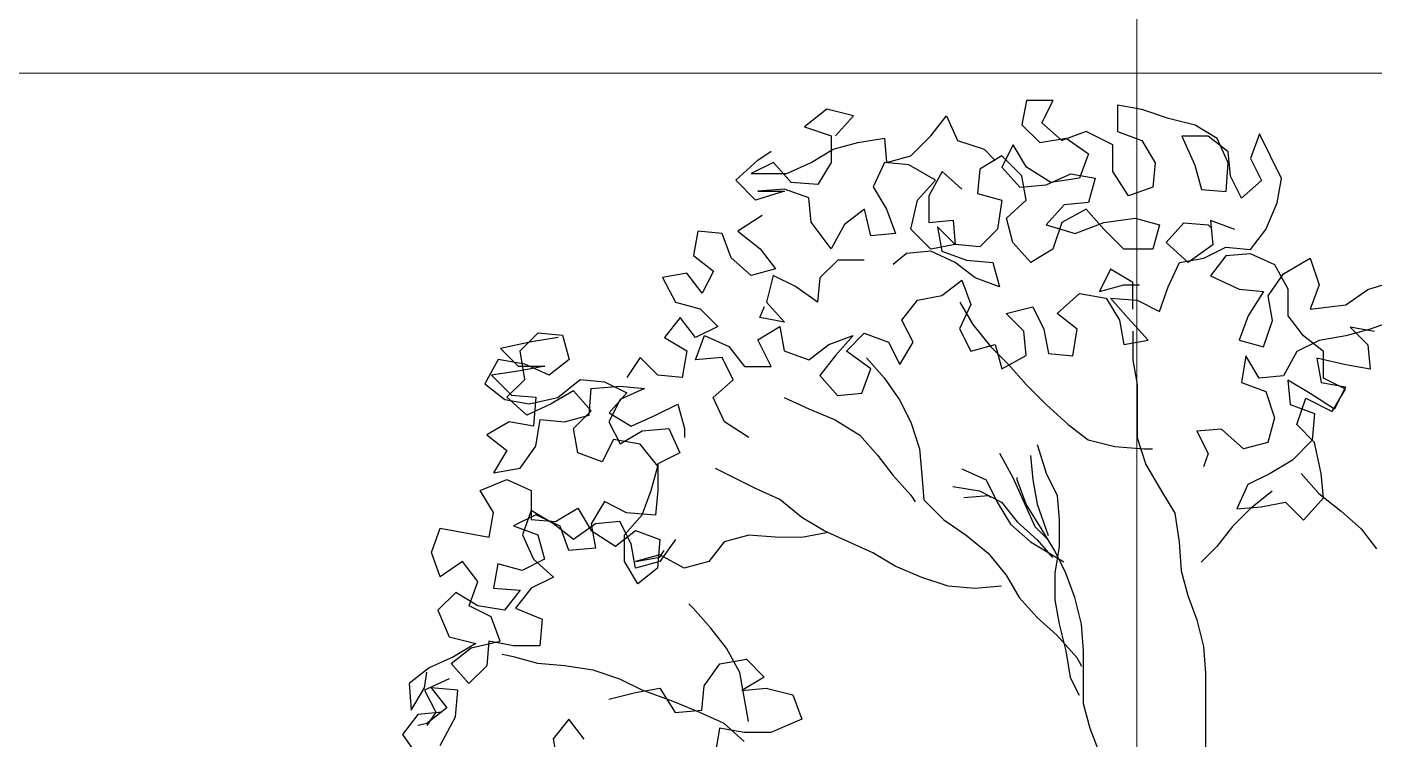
# Model space of a CAD drawing. Header units: millimetres. Extents: x 684983 to 685377, y 990360 to 990509.
# Drawn here: x 685191.256 to 685192.131, y 990435.605 to 990436.068 of the extents above; entities that cross this region are included whole.
import ezdxf

# ---------------------------------------------------------------- set-up
doc = ezdxf.new("R2010")
doc.units = ezdxf.units.MM
doc.layers.add('grid', color=8, linetype='Continuous', lineweight=9)
doc.layers.add('TEAK', color=7, linetype='Continuous')

# ---------------------------------------------------------------- blocks, each defined once
blk = doc.blocks.new('A$C25655A80')
at = {"color": 62}
for p, q in [((-0.52787, 1.97884), (-0.53749, 1.97116)), ((-0.51633, 1.97595), (-0.52787, 1.97884)), ((-0.44135, 1.98261), (-0.44328, 1.97204)), ((-0.42981, 1.9826), (-0.44135, 1.98261)), ((-0.43463, 1.97299), (-0.42981, 1.9826)), ((-0.40193, 1.98065), (-0.40194, 1.96911)), ((-0.39136, 1.97872), (-0.40193, 1.98065)), ((-0.37983, 1.97486), (-0.39136, 1.97872)), ((-0.52403, 1.9673), (-0.51633, 1.97595)), ((-0.4827, 1.96727), (-0.47596, 1.97591)), ((-0.47596, 1.97591), (-0.47116, 1.96533)), ((-0.42598, 1.96529), (-0.43463, 1.97299)), ((-0.3683, 1.97197), (-0.37983, 1.97486)), ((-0.53749, 1.97116), (-0.52595, 1.96731)), ((-0.52595, 1.96731), (-0.52596, 1.95577)), ((-0.49136, 1.95862), (-0.4827, 1.96727)), ((-0.44328, 1.97204), (-0.43559, 1.96434)), ((-0.4154, 1.96913), (-0.42598, 1.96529)), ((-0.40387, 1.96335), (-0.4154, 1.96913)), ((-0.40194, 1.96911), (-0.39137, 1.96526)), ((-0.37407, 1.96717), (-0.36831, 1.95466)), ((-0.36253, 1.96716), (-0.37407, 1.96717)), ((-0.35869, 1.96619), (-0.3683, 1.97197)), ((-0.35389, 1.96042), (-0.36253, 1.96716)), ((-0.34042, 1.9681), (-0.34428, 1.95753)), ((-0.33083, 1.94886), (-0.34042, 1.9681)), ((-0.53462, 1.95578), (-0.525, 1.96154)), ((-0.525, 1.96154), (-0.51442, 1.96441)), ((-0.51442, 1.96441), (-0.50288, 1.96632)), ((-0.50288, 1.96632), (-0.50193, 1.95575)), ((-0.47116, 1.96533), (-0.45963, 1.96148)), ((-0.45963, 1.96148), (-0.45483, 1.95667)), ((-0.44713, 1.96339), (-0.45195, 1.95378)), ((-0.44137, 1.95377), (-0.44713, 1.96339)), ((-0.43559, 1.96434), (-0.42406, 1.96625)), ((-0.42406, 1.96625), (-0.41445, 1.95951)), ((-0.40388, 1.95181), (-0.40387, 1.96335)), ((-0.39137, 1.96526), (-0.38561, 1.95564)), ((-0.35389, 1.95561), (-0.35869, 1.96619)), ((-0.56731, 1.94812), (-0.55769, 1.95676)), ((-0.55096, 1.95579), (-0.56058, 1.95099)), ((-0.55769, 1.95676), (-0.55192, 1.9606)), ((-0.54328, 1.94713), (-0.55096, 1.95579)), ((-0.5452, 1.95098), (-0.53462, 1.95578)), ((-0.52596, 1.95577), (-0.53174, 1.94616)), ((-0.50289, 1.95575), (-0.50771, 1.94518)), ((-0.49232, 1.95478), (-0.50289, 1.95575)), ((-0.50193, 1.95575), (-0.49136, 1.95862)), ((-0.45194, 1.95859), (-0.46156, 1.95283)), ((-0.4433, 1.94993), (-0.45194, 1.95859)), ((-0.41445, 1.95951), (-0.41831, 1.94894)), ((-0.38561, 1.95564), (-0.38659, 1.94507)), ((-0.35486, 1.94312), (-0.35389, 1.95561)), ((-0.35294, 1.94984), (-0.35389, 1.96042)), ((-0.34428, 1.95753), (-0.33948, 1.94791)), ((-0.56058, 1.95099), (-0.5452, 1.95098)), ((-0.48079, 1.94804), (-0.49232, 1.95478)), ((-0.4779, 1.95188), (-0.48368, 1.94131)), ((-0.46926, 1.94418), (-0.4779, 1.95188)), ((-0.46156, 1.95283), (-0.46253, 1.94225)), ((-0.45195, 1.95378), (-0.44426, 1.94512)), ((-0.44139, 1.93935), (-0.4433, 1.94993)), ((-0.4308, 1.94703), (-0.44137, 1.95377)), ((-0.43273, 1.94607), (-0.42215, 1.95087)), ((-0.42215, 1.95087), (-0.41158, 1.94894)), ((-0.39716, 1.94123), (-0.40388, 1.95181)), ((-0.36831, 1.95466), (-0.36544, 1.94409)), ((-0.34814, 1.94023), (-0.35294, 1.94984)), ((-0.55866, 1.93946), (-0.56731, 1.94812)), ((-0.54616, 1.94425), (-0.5577, 1.9433)), ((-0.53559, 1.9404), (-0.54616, 1.94425)), ((-0.53174, 1.94616), (-0.54328, 1.94713)), ((-0.50771, 1.94518), (-0.50195, 1.93556)), ((-0.48849, 1.93939), (-0.48079, 1.94804)), ((-0.44426, 1.94512), (-0.43273, 1.94607)), ((-0.41831, 1.94894), (-0.4308, 1.94703)), ((-0.41158, 1.94894), (-0.41447, 1.93836)), ((-0.38659, 1.94507), (-0.39716, 1.94123)), ((-0.36544, 1.94409), (-0.35486, 1.94312)), ((-0.33948, 1.94791), (-0.34814, 1.94023)), ((-0.33276, 1.93829), (-0.33083, 1.94886)), ((-0.54616, 1.94329), (-0.55866, 1.93946)), ((-0.5577, 1.9433), (-0.54616, 1.94329)), ((-0.53464, 1.92982), (-0.53559, 1.9404)), ((-0.49138, 1.9269), (-0.48849, 1.93939)), ((-0.48368, 1.94131), (-0.48369, 1.92978)), ((-0.46253, 1.94225), (-0.45196, 1.93936)), ((-0.45196, 1.93936), (-0.45389, 1.92686)), ((-0.45004, 1.93167), (-0.44139, 1.93935)), ((-0.41447, 1.93836), (-0.42504, 1.93741)), ((-0.33758, 1.92676), (-0.33276, 1.93829)), ((-0.55579, 1.93273), (-0.56637, 1.92601)), ((-0.51156, 1.93557), (-0.52022, 1.92885)), ((-0.50869, 1.92403), (-0.51156, 1.93557)), ((-0.50195, 1.93556), (-0.49812, 1.92498)), ((-0.42504, 1.93741), (-0.43274, 1.92877)), ((-0.41543, 1.93548), (-0.42601, 1.92972)), ((-0.40775, 1.92682), (-0.41543, 1.93548)), ((-0.526, 1.91828), (-0.53464, 1.92982)), ((-0.52022, 1.92885), (-0.526, 1.91828)), ((-0.48274, 1.91824), (-0.49138, 1.9269)), ((-0.48369, 1.92978), (-0.47312, 1.93073)), ((-0.47985, 1.92785), (-0.47793, 1.91727)), ((-0.47216, 1.92015), (-0.47985, 1.92785)), ((-0.47312, 1.93073), (-0.47216, 1.92015)), ((-0.45389, 1.92686), (-0.46159, 1.91918)), ((-0.44717, 1.92109), (-0.45004, 1.93167)), ((-0.43274, 1.92877), (-0.42025, 1.92491)), ((-0.42601, 1.92972), (-0.42987, 1.91819)), ((-0.42025, 1.92491), (-0.40775, 1.92971)), ((-0.40775, 1.92971), (-0.39429, 1.93162)), ((-0.39911, 1.91816), (-0.40775, 1.92682)), ((-0.39429, 1.93162), (-0.38372, 1.92872)), ((-0.38372, 1.92872), (-0.38661, 1.91815)), ((-0.38084, 1.92103), (-0.37314, 1.92967)), ((-0.37314, 1.92967), (-0.36257, 1.9287)), ((-0.36257, 1.9287), (-0.36161, 1.92774)), ((-0.3616, 1.93063), (-0.36065, 1.92005)), ((-0.35103, 1.92677), (-0.3616, 1.93063)), ((-0.34431, 1.91811), (-0.33758, 1.92676)), ((-0.58367, 1.92602), (-0.5856, 1.91545)), ((-0.5731, 1.92505), (-0.58367, 1.92602)), ((-0.56926, 1.91447), (-0.5731, 1.92505)), ((-0.56637, 1.92601), (-0.55676, 1.91831)), ((-0.49812, 1.92498), (-0.50869, 1.92403)), ((-0.43949, 1.91243), (-0.44717, 1.92109)), ((-0.37123, 1.91237), (-0.38084, 1.92103)), ((-0.5856, 1.91545), (-0.57696, 1.90871)), ((-0.56062, 1.90678), (-0.56926, 1.91447)), ((-0.55676, 1.91831), (-0.55004, 1.90965)), ((-0.49332, 1.91633), (-0.49909, 1.91153)), ((-0.48274, 1.91728), (-0.49332, 1.91633)), ((-0.47216, 1.92015), (-0.48274, 1.91824)), ((-0.47217, 1.91246), (-0.48274, 1.91728)), ((-0.47793, 1.91727), (-0.46736, 1.91342)), ((-0.46159, 1.91918), (-0.47216, 1.92015)), ((-0.42987, 1.91819), (-0.43949, 1.91243)), ((-0.38661, 1.91815), (-0.39911, 1.91816)), ((-0.36065, 1.92005), (-0.37123, 1.91237)), ((-0.3645, 1.91429), (-0.35489, 1.91908)), ((-0.35489, 1.91524), (-0.36163, 1.90659)), ((-0.35489, 1.91908), (-0.34431, 1.91811)), ((-0.34431, 1.91619), (-0.35489, 1.91524)), ((-0.33374, 1.91137), (-0.34431, 1.91619)), ((-0.57696, 1.90871), (-0.58177, 1.8991)), ((-0.55004, 1.90965), (-0.56062, 1.90678)), ((-0.52312, 1.91347), (-0.53082, 1.90579)), ((-0.51158, 1.91346), (-0.52312, 1.91347)), ((-0.46353, 1.90572), (-0.47217, 1.91246)), ((-0.46736, 1.91342), (-0.45583, 1.91245)), ((-0.45583, 1.91245), (-0.45295, 1.90187)), ((-0.40488, 1.90952), (-0.4097, 1.89991)), ((-0.39528, 1.90374), (-0.40488, 1.90952)), ((-0.3799, 1.9018), (-0.37508, 1.91237)), ((-0.37508, 1.91237), (-0.3645, 1.91429)), ((-0.32799, 1.90079), (-0.33374, 1.91137)), ((-0.3299, 1.90753), (-0.31836, 1.91424)), ((-0.31836, 1.91424), (-0.31453, 1.9027)), ((-0.58849, 1.90776), (-0.59907, 1.90585)), ((-0.59907, 1.90585), (-0.59331, 1.89527)), ((-0.58177, 1.8991), (-0.58849, 1.90776)), ((-0.551, 1.90677), (-0.5539, 1.89523)), ((-0.54139, 1.90195), (-0.551, 1.90677)), ((-0.53082, 1.90579), (-0.53179, 1.89521)), ((-0.47795, 1.89805), (-0.46929, 1.90477)), ((-0.46929, 1.90477), (-0.46546, 1.89419)), ((-0.45295, 1.90187), (-0.46353, 1.90572)), ((-0.4097, 1.89991), (-0.39912, 1.90278)), ((-0.39912, 1.90278), (-0.39239, 1.90278)), ((-0.39529, 1.8922), (-0.39528, 1.90374)), ((-0.36163, 1.90659), (-0.34914, 1.90081)), ((-0.33664, 1.89792), (-0.3299, 1.90753)), ((-0.31453, 1.9027), (-0.31838, 1.89213)), ((-0.29338, 1.90076), (-0.28088, 1.9046)), ((-0.53179, 1.89521), (-0.54139, 1.90195)), ((-0.48853, 1.89613), (-0.47795, 1.89805)), ((-0.42797, 1.89031), (-0.41835, 1.89895)), ((-0.41835, 1.89895), (-0.40682, 1.89702)), ((-0.40682, 1.89702), (-0.40106, 1.8874)), ((-0.40489, 1.89702), (-0.39336, 1.89605)), ((-0.39721, 1.88836), (-0.40489, 1.89702)), ((-0.38375, 1.89123), (-0.3799, 1.9018)), ((-0.34914, 1.90081), (-0.33856, 1.89984)), ((-0.33856, 1.89984), (-0.3453, 1.88927)), ((-0.33473, 1.88734), (-0.33664, 1.89792)), ((-0.328, 1.88926), (-0.32799, 1.90079)), ((-0.303, 1.89404), (-0.29338, 1.90076)), ((-0.59331, 1.89527), (-0.58274, 1.89238)), ((-0.58274, 1.89238), (-0.57506, 1.88468)), ((-0.55679, 1.88851), (-0.55486, 1.89331)), ((-0.5539, 1.89523), (-0.54622, 1.88657)), ((-0.49527, 1.88749), (-0.48853, 1.89613)), ((-0.46546, 1.89419), (-0.47028, 1.88362)), ((-0.47026, 1.89516), (-0.46451, 1.88554)), ((-0.45008, 1.89033), (-0.43854, 1.89321)), ((-0.43854, 1.89321), (-0.43375, 1.88359)), ((-0.39336, 1.89605), (-0.38375, 1.89123)), ((-0.31838, 1.89213), (-0.303, 1.89404)), ((-0.59139, 1.88854), (-0.59813, 1.87989)), ((-0.58467, 1.87988), (-0.59139, 1.88854)), ((-0.54622, 1.88657), (-0.55679, 1.88851)), ((-0.49047, 1.87787), (-0.49527, 1.88749)), ((-0.46451, 1.88554), (-0.45682, 1.87592)), ((-0.4424, 1.88263), (-0.45008, 1.89033)), ((-0.41933, 1.88357), (-0.42797, 1.89031)), ((-0.40106, 1.8874), (-0.39914, 1.87683)), ((-0.38857, 1.87874), (-0.39721, 1.88836)), ((-0.3453, 1.88927), (-0.34916, 1.8787)), ((-0.33858, 1.87581), (-0.33473, 1.88734)), ((-0.32128, 1.8806), (-0.328, 1.88926)), ((-0.28186, 1.88729), (-0.29243, 1.88346)), ((-0.66062, 1.87418), (-0.65292, 1.88187)), ((-0.64427, 1.87994), (-0.65581, 1.87802)), ((-0.65292, 1.88187), (-0.64235, 1.88089)), ((-0.64235, 1.88089), (-0.63948, 1.87032)), ((-0.59813, 1.87989), (-0.58852, 1.87412)), ((-0.58468, 1.87027), (-0.58083, 1.88084)), ((-0.57506, 1.88468), (-0.58467, 1.87988)), ((-0.58083, 1.88084), (-0.57026, 1.87602)), ((-0.55776, 1.87889), (-0.54814, 1.88465)), ((-0.54814, 1.88465), (-0.54623, 1.87408)), ((-0.527, 1.87694), (-0.51642, 1.88078)), ((-0.51642, 1.88078), (-0.52412, 1.87213)), ((-0.51931, 1.87405), (-0.51161, 1.88174)), ((-0.51161, 1.88174), (-0.50104, 1.87788)), ((-0.47028, 1.88362), (-0.46548, 1.874)), ((-0.44145, 1.87206), (-0.4424, 1.88263)), ((-0.43375, 1.88359), (-0.43183, 1.87301)), ((-0.42126, 1.87204), (-0.41933, 1.88357)), ((-0.39529, 1.88259), (-0.39531, 1.87009)), ((-0.31263, 1.87386), (-0.32128, 1.8806)), ((-0.30301, 1.88058), (-0.31455, 1.87867)), ((-0.29243, 1.88346), (-0.30301, 1.88058)), ((-0.30109, 1.88443), (-0.2934, 1.87673)), ((-0.29051, 1.8825), (-0.30109, 1.88443)), ((-0.65581, 1.87802), (-0.66927, 1.87515)), ((-0.66927, 1.87515), (-0.66159, 1.86745)), ((-0.65871, 1.86168), (-0.66062, 1.87418)), ((-0.58852, 1.87412), (-0.59046, 1.86258)), ((-0.57026, 1.87602), (-0.56354, 1.86736)), ((-0.552, 1.86735), (-0.55776, 1.87889)), ((-0.54623, 1.87408), (-0.53566, 1.87022)), ((-0.53566, 1.87022), (-0.527, 1.87694)), ((-0.50874, 1.86635), (-0.51931, 1.87405)), ((-0.50104, 1.87788), (-0.49624, 1.86826)), ((-0.49624, 1.86826), (-0.49047, 1.87787)), ((-0.46548, 1.874), (-0.4549, 1.87688)), ((-0.45682, 1.87592), (-0.44914, 1.86822)), ((-0.4549, 1.87688), (-0.45203, 1.8663)), ((-0.39914, 1.87683), (-0.38857, 1.87874)), ((-0.34916, 1.8787), (-0.33858, 1.87581)), ((-0.32417, 1.87387), (-0.32994, 1.86331)), ((-0.31455, 1.87867), (-0.32417, 1.87387)), ((-0.31264, 1.86233), (-0.31263, 1.87386)), ((-0.2934, 1.87673), (-0.29245, 1.86615)), ((-0.67024, 1.87035), (-0.67602, 1.85978)), ((-0.6587, 1.86841), (-0.67024, 1.87035)), ((-0.64813, 1.8636), (-0.6587, 1.86841)), ((-0.63948, 1.87032), (-0.64813, 1.8636)), ((-0.60871, 1.87125), (-0.61449, 1.8626)), ((-0.60103, 1.86355), (-0.60871, 1.87125)), ((-0.57315, 1.87122), (-0.58468, 1.87027)), ((-0.56835, 1.8616), (-0.57315, 1.87122)), ((-0.52412, 1.87213), (-0.53086, 1.86349)), ((-0.51066, 1.87116), (-0.50298, 1.8625)), ((-0.45203, 1.8663), (-0.44145, 1.87206)), ((-0.44914, 1.86822), (-0.44146, 1.85956)), ((-0.43183, 1.87301), (-0.42126, 1.87204)), ((-0.39531, 1.87009), (-0.39339, 1.85952)), ((-0.34628, 1.87197), (-0.34821, 1.86044)), ((-0.34052, 1.86235), (-0.34628, 1.87197)), ((-0.31552, 1.87098), (-0.3136, 1.86041)), ((-0.30302, 1.86809), (-0.31552, 1.87098)), ((-0.29245, 1.86615), (-0.30302, 1.86809)), ((-0.66063, 1.86553), (-0.67313, 1.86362)), ((-0.67313, 1.86362), (-0.66448, 1.85496)), ((-0.66159, 1.86745), (-0.65005, 1.86744)), ((-0.65005, 1.86744), (-0.66063, 1.86553)), ((-0.59046, 1.86258), (-0.60103, 1.86355)), ((-0.56354, 1.86736), (-0.552, 1.86735)), ((-0.53086, 1.86349), (-0.52317, 1.85483)), ((-0.5126, 1.85578), (-0.50874, 1.86635)), ((-0.50298, 1.8625), (-0.49626, 1.85288)), ((-0.32994, 1.86331), (-0.34052, 1.86235)), ((-0.30303, 1.85751), (-0.31264, 1.86233)), ((-0.67602, 1.85978), (-0.66737, 1.85304)), ((-0.66641, 1.854), (-0.65871, 1.86168)), ((-0.63757, 1.85686), (-0.64718, 1.8511)), ((-0.6443, 1.85398), (-0.63468, 1.86166)), ((-0.62988, 1.8482), (-0.63757, 1.85686)), ((-0.63468, 1.86166), (-0.6241, 1.86069)), ((-0.63085, 1.84628), (-0.62987, 1.85781)), ((-0.62987, 1.85781), (-0.61738, 1.85876)), ((-0.6241, 1.86069), (-0.6145, 1.85588)), ((-0.61738, 1.85876), (-0.6068, 1.85779)), ((-0.6068, 1.85779), (-0.61738, 1.85299)), ((-0.57701, 1.85392), (-0.56835, 1.8616)), ((-0.44146, 1.85956), (-0.43281, 1.8509)), ((-0.39339, 1.85952), (-0.39341, 1.83645)), ((-0.34821, 1.86044), (-0.33764, 1.85658)), ((-0.33764, 1.85658), (-0.33381, 1.84504)), ((-0.32802, 1.86138), (-0.32707, 1.85081)), ((-0.31842, 1.8556), (-0.32802, 1.86138)), ((-0.3136, 1.86041), (-0.30303, 1.85847)), ((-0.30881, 1.84791), (-0.30303, 1.85751)), ((-0.30303, 1.85847), (-0.30785, 1.84887)), ((-0.66737, 1.85304), (-0.6568, 1.85111)), ((-0.65776, 1.8463), (-0.66641, 1.854)), ((-0.66448, 1.85496), (-0.65391, 1.85399)), ((-0.64718, 1.8511), (-0.65776, 1.8463)), ((-0.6568, 1.85111), (-0.6443, 1.85398)), ((-0.65391, 1.85399), (-0.65488, 1.84149)), ((-0.61738, 1.85299), (-0.6222, 1.84339)), ((-0.6145, 1.85588), (-0.62219, 1.84723)), ((-0.60201, 1.84625), (-0.59239, 1.85105)), ((-0.59239, 1.85105), (-0.58952, 1.84047)), ((-0.57221, 1.84334), (-0.57701, 1.85392)), ((-0.54625, 1.85389), (-0.53568, 1.84907)), ((-0.52317, 1.85483), (-0.5126, 1.85578)), ((-0.49626, 1.85288), (-0.49146, 1.84327)), ((-0.43281, 1.8509), (-0.42321, 1.84224)), ((-0.32707, 1.85081), (-0.3165, 1.84695)), ((-0.3242, 1.84215), (-0.32034, 1.85368)), ((-0.32034, 1.85368), (-0.30881, 1.84791)), ((-0.30785, 1.84887), (-0.31842, 1.8556)), ((-0.65393, 1.83284), (-0.652, 1.84437)), ((-0.652, 1.84437), (-0.64142, 1.8434)), ((-0.64142, 1.8434), (-0.63085, 1.84628)), ((-0.63758, 1.84052), (-0.62988, 1.8482)), ((-0.62219, 1.84723), (-0.61259, 1.84145)), ((-0.61259, 1.84145), (-0.60201, 1.84625)), ((-0.53568, 1.84907), (-0.52414, 1.84426)), ((-0.33381, 1.84504), (-0.3367, 1.83447)), ((-0.3165, 1.84695), (-0.31747, 1.83542)), ((-0.66546, 1.84343), (-0.67507, 1.83767)), ((-0.65488, 1.84149), (-0.66546, 1.84343)), ((-0.63567, 1.82994), (-0.63758, 1.84052)), ((-0.6222, 1.84339), (-0.6174, 1.83377)), ((-0.6174, 1.83377), (-0.60778, 1.83953)), ((-0.60778, 1.83953), (-0.59625, 1.84048)), ((-0.59625, 1.84048), (-0.59145, 1.8299)), ((-0.58952, 1.84047), (-0.58952, 1.83663)), ((-0.56164, 1.8366), (-0.57221, 1.84334)), ((-0.52414, 1.84426), (-0.51358, 1.83752)), ((-0.49146, 1.84327), (-0.48763, 1.83173)), ((-0.42321, 1.84224), (-0.41456, 1.83551)), ((-0.35688, 1.84026), (-0.36746, 1.83931)), ((-0.36746, 1.83931), (-0.36266, 1.82969)), ((-0.34728, 1.8316), (-0.35688, 1.84026)), ((-0.31651, 1.83445), (-0.3242, 1.84215)), ((-0.67507, 1.83767), (-0.66643, 1.83093)), ((-0.66067, 1.82323), (-0.65393, 1.83284)), ((-0.62028, 1.83569), (-0.6251, 1.82608)), ((-0.60875, 1.83376), (-0.62028, 1.83569)), ((-0.60107, 1.82414), (-0.60875, 1.83376)), ((-0.51358, 1.83752), (-0.50589, 1.82886)), ((-0.43668, 1.8336), (-0.43284, 1.8211)), ((-0.41456, 1.83551), (-0.40303, 1.83261)), ((-0.39341, 1.83645), (-0.38958, 1.82491)), ((-0.3367, 1.83447), (-0.34728, 1.8316)), ((-0.31747, 1.83542), (-0.32613, 1.82677)), ((-0.31364, 1.82099), (-0.31651, 1.83445)), ((-0.66643, 1.83093), (-0.67221, 1.82132)), ((-0.6251, 1.82608), (-0.63567, 1.82994)), ((-0.59145, 1.8299), (-0.60107, 1.8251)), ((-0.50589, 1.82886), (-0.49917, 1.8202)), ((-0.48763, 1.83173), (-0.48668, 1.82019)), ((-0.45302, 1.82977), (-0.44726, 1.81919)), ((-0.43956, 1.8288), (-0.43861, 1.81822)), ((-0.40303, 1.83261), (-0.39053, 1.83164)), ((-0.39053, 1.83164), (-0.38669, 1.83163)), ((-0.36266, 1.82969), (-0.36459, 1.82392)), ((-0.67221, 1.82132), (-0.66067, 1.82323)), ((-0.60396, 1.81357), (-0.60107, 1.82414)), ((-0.60107, 1.8251), (-0.60108, 1.81357)), ((-0.55878, 1.81449), (-0.57607, 1.82316)), ((-0.46937, 1.82306), (-0.4588, 1.81824)), ((-0.43284, 1.8211), (-0.42804, 1.81148)), ((-0.38958, 1.82491), (-0.38286, 1.81337)), ((-0.33575, 1.82101), (-0.34537, 1.81622)), ((-0.32613, 1.82677), (-0.33575, 1.82101)), ((-0.32229, 1.821), (-0.31461, 1.81234)), ((-0.31269, 1.81042), (-0.31364, 1.82099)), ((-0.67798, 1.81364), (-0.66644, 1.81843)), ((-0.66644, 1.81843), (-0.65587, 1.81362)), ((-0.49917, 1.8202), (-0.49149, 1.81154)), ((-0.48668, 1.82019), (-0.48572, 1.80962)), ((-0.47322, 1.81537), (-0.46169, 1.81344)), ((-0.4588, 1.81824), (-0.454, 1.80862)), ((-0.44726, 1.81919), (-0.43767, 1.79804)), ((-0.44534, 1.81823), (-0.44534, 1.81919)), ((-0.44151, 1.80765), (-0.44534, 1.81823)), ((-0.43861, 1.81822), (-0.4367, 1.80765)), ((-0.34537, 1.81622), (-0.35018, 1.80565)), ((-0.67222, 1.80402), (-0.67798, 1.81364)), ((-0.65587, 1.81362), (-0.65588, 1.80112)), ((-0.60782, 1.803), (-0.60396, 1.81357)), ((-0.60108, 1.81357), (-0.60205, 1.80299)), ((-0.54821, 1.80967), (-0.55878, 1.81449)), ((-0.5386, 1.80197), (-0.54821, 1.80967)), ((-0.49149, 1.81154), (-0.48957, 1.80866)), ((-0.48572, 1.80962), (-0.47708, 1.80096)), ((-0.46842, 1.81056), (-0.45784, 1.81151)), ((-0.46169, 1.81344), (-0.45208, 1.80862)), ((-0.45784, 1.81151), (-0.45688, 1.81055)), ((-0.42804, 1.81148), (-0.42709, 1.80091)), ((-0.38286, 1.81337), (-0.3771, 1.80375)), ((-0.3348, 1.81332), (-0.34442, 1.80564)), ((-0.32135, 1.80081), (-0.31269, 1.81042)), ((-0.31461, 1.81234), (-0.305, 1.80464)), ((-0.67415, 1.79345), (-0.67222, 1.80402)), ((-0.65588, 1.80496), (-0.65973, 1.79439)), ((-0.64627, 1.79919), (-0.65588, 1.80496)), ((-0.64531, 1.80015), (-0.63569, 1.80591)), ((-0.63569, 1.80591), (-0.62993, 1.79629)), ((-0.62415, 1.80878), (-0.62993, 1.79917)), ((-0.61454, 1.80397), (-0.62415, 1.80878)), ((-0.60205, 1.80299), (-0.61454, 1.80397)), ((-0.454, 1.80862), (-0.44824, 1.79901)), ((-0.45208, 1.80862), (-0.44536, 1.79997)), ((-0.43479, 1.79707), (-0.44151, 1.80765)), ((-0.4367, 1.80765), (-0.43286, 1.79707)), ((-0.3771, 1.80375), (-0.37519, 1.79125)), ((-0.34442, 1.80564), (-0.35211, 1.79796)), ((-0.35018, 1.80565), (-0.33961, 1.8066)), ((-0.33961, 1.8066), (-0.32903, 1.80851)), ((-0.32903, 1.80851), (-0.32135, 1.80081)), ((-0.305, 1.80464), (-0.29636, 1.79694)), ((-0.65396, 1.80304), (-0.66357, 1.79824)), ((-0.66357, 1.79824), (-0.653, 1.79439)), ((-0.65588, 1.80112), (-0.64531, 1.80015)), ((-0.64339, 1.79822), (-0.65396, 1.80304)), ((-0.63763, 1.79245), (-0.64627, 1.79919)), ((-0.63955, 1.78765), (-0.64339, 1.79822)), ((-0.62801, 1.79917), (-0.63763, 1.79245)), ((-0.62993, 1.79917), (-0.62802, 1.7886)), ((-0.61743, 1.80012), (-0.62801, 1.79917)), ((-0.61263, 1.79051), (-0.61743, 1.80012)), ((-0.61551, 1.79435), (-0.60782, 1.803)), ((-0.52899, 1.7962), (-0.5386, 1.80197)), ((-0.47708, 1.80096), (-0.46747, 1.79422)), ((-0.44824, 1.79901), (-0.4396, 1.79131)), ((-0.44536, 1.79997), (-0.43671, 1.79227)), ((-0.43767, 1.79804), (-0.43191, 1.79226)), ((-0.42709, 1.80091), (-0.4271, 1.78937)), ((-0.35211, 1.79796), (-0.35885, 1.78931)), ((-0.69915, 1.78674), (-0.6953, 1.79731)), ((-0.6953, 1.79731), (-0.67415, 1.79345)), ((-0.65973, 1.79439), (-0.65494, 1.78381)), ((-0.653, 1.79439), (-0.65013, 1.78381)), ((-0.62993, 1.79629), (-0.61936, 1.78955)), ((-0.61936, 1.78955), (-0.61071, 1.79627)), ((-0.61552, 1.78282), (-0.61551, 1.79435)), ((-0.61071, 1.79627), (-0.60013, 1.79242)), ((-0.60013, 1.79242), (-0.60111, 1.77992)), ((-0.59341, 1.79241), (-0.60014, 1.7828)), ((-0.56168, 1.7943), (-0.57226, 1.79143)), ((-0.55015, 1.79333), (-0.56168, 1.7943)), ((-0.53861, 1.79332), (-0.55015, 1.79333)), ((-0.52803, 1.79523), (-0.53861, 1.79332)), ((-0.50785, 1.78656), (-0.52899, 1.7962)), ((-0.46747, 1.79422), (-0.45787, 1.78652)), ((-0.43671, 1.79227), (-0.42999, 1.78457)), ((-0.42903, 1.78745), (-0.43479, 1.79707)), ((-0.43286, 1.79707), (-0.4319, 1.79418)), ((-0.29636, 1.79694), (-0.28964, 1.78829)), ((-0.69532, 1.77616), (-0.69915, 1.78674)), ((-0.62802, 1.7886), (-0.63955, 1.78765)), ((-0.61072, 1.77993), (-0.61263, 1.79051)), ((-0.60014, 1.78473), (-0.59822, 1.78761)), ((-0.57226, 1.79143), (-0.57899, 1.78278)), ((-0.49825, 1.78079), (-0.50785, 1.78656)), ((-0.45787, 1.78652), (-0.45019, 1.7769)), ((-0.4396, 1.79131), (-0.42519, 1.78264)), ((-0.4271, 1.78937), (-0.42904, 1.77784)), ((-0.42423, 1.77784), (-0.42903, 1.78745)), ((-0.37519, 1.79125), (-0.37424, 1.77875)), ((-0.35885, 1.78931), (-0.36559, 1.78259)), ((-0.6857, 1.78288), (-0.69532, 1.77616)), ((-0.67898, 1.77422), (-0.6857, 1.78288)), ((-0.67032, 1.78191), (-0.67225, 1.77133)), ((-0.65975, 1.77901), (-0.67032, 1.78191)), ((-0.65013, 1.78381), (-0.65975, 1.77901)), ((-0.65494, 1.78381), (-0.64629, 1.77612)), ((-0.60976, 1.7732), (-0.61552, 1.78282)), ((-0.60014, 1.78569), (-0.61072, 1.78281)), ((-0.61072, 1.78281), (-0.60014, 1.78473)), ((-0.60014, 1.7828), (-0.61072, 1.77993)), ((-0.58957, 1.77991), (-0.60014, 1.78569)), ((-0.57899, 1.78278), (-0.58957, 1.77991)), ((-0.48672, 1.77597), (-0.49825, 1.78079)), ((-0.64629, 1.77612), (-0.65591, 1.77132)), ((-0.60111, 1.77992), (-0.60976, 1.7732)), ((-0.47518, 1.77211), (-0.48672, 1.77597)), ((-0.45019, 1.7769), (-0.44443, 1.76728)), ((-0.42904, 1.77784), (-0.42905, 1.7663)), ((-0.42039, 1.76726), (-0.42423, 1.77784)), ((-0.37424, 1.77875), (-0.37137, 1.76817)), ((-0.6886, 1.76943), (-0.69629, 1.76174)), ((-0.67899, 1.76365), (-0.6886, 1.76943)), ((-0.68283, 1.76365), (-0.67898, 1.77422)), ((-0.67225, 1.77133), (-0.66072, 1.77036)), ((-0.66072, 1.77036), (-0.66745, 1.76172)), ((-0.65591, 1.77132), (-0.66265, 1.76267)), ((-0.46365, 1.77114), (-0.47518, 1.77211)), ((-0.45211, 1.77209), (-0.46365, 1.77114)), ((-0.67322, 1.75884), (-0.68283, 1.76365)), ((-0.66745, 1.76172), (-0.67899, 1.76365)), ((-0.66265, 1.76267), (-0.65112, 1.75786)), ((-0.58574, 1.7626), (-0.58766, 1.76453)), ((-0.44443, 1.76728), (-0.43674, 1.75862)), ((-0.42905, 1.7663), (-0.42713, 1.75573)), ((-0.41752, 1.75572), (-0.42039, 1.76726)), ((-0.37137, 1.76817), (-0.36753, 1.7576)), ((-0.69629, 1.76174), (-0.6915, 1.7502)), ((-0.66939, 1.74826), (-0.67322, 1.75884)), ((-0.65112, 1.75786), (-0.65209, 1.74632)), ((-0.57806, 1.75394), (-0.58574, 1.7626)), ((-0.43674, 1.75862), (-0.4281, 1.75092)), ((-0.36753, 1.7576), (-0.36466, 1.74606)), ((-0.57134, 1.74529), (-0.57806, 1.75394)), ((-0.42713, 1.75573), (-0.42426, 1.74419)), ((-0.41657, 1.74418), (-0.41752, 1.75572)), ((-0.6915, 1.7502), (-0.67996, 1.74731)), ((-0.69055, 1.73867), (-0.68189, 1.74539)), ((-0.67996, 1.74731), (-0.68958, 1.74155)), ((-0.68189, 1.74539), (-0.66939, 1.74826)), ((-0.6742, 1.74826), (-0.67517, 1.73769)), ((-0.66362, 1.74633), (-0.6742, 1.74826)), ((-0.65209, 1.74632), (-0.66362, 1.74633)), ((-0.56558, 1.73471), (-0.57134, 1.74529)), ((-0.4281, 1.75092), (-0.41946, 1.7413)), ((-0.36466, 1.74606), (-0.36371, 1.73452)), ((-0.68958, 1.74155), (-0.70016, 1.73675)), ((-0.66363, 1.74153), (-0.66843, 1.74249)), ((-0.65306, 1.73863), (-0.66363, 1.74153)), ((-0.57423, 1.73856), (-0.56269, 1.74047)), ((-0.56269, 1.74047), (-0.55501, 1.73277)), ((-0.42426, 1.74419), (-0.42235, 1.73265)), ((-0.41946, 1.7413), (-0.41754, 1.73745)), ((-0.41659, 1.72111), (-0.41657, 1.74418)), ((-0.70016, 1.73675), (-0.70882, 1.73003)), ((-0.70209, 1.7281), (-0.70112, 1.73483)), ((-0.68286, 1.73001), (-0.69055, 1.73867)), ((-0.67517, 1.73769), (-0.68286, 1.73001)), ((-0.64152, 1.73766), (-0.65306, 1.73863)), ((-0.62903, 1.73573), (-0.64152, 1.73766)), ((-0.61749, 1.73187), (-0.62903, 1.73573)), ((-0.58097, 1.72895), (-0.57423, 1.73856)), ((-0.56175, 1.71355), (-0.56558, 1.73471)), ((-0.36371, 1.73452), (-0.36374, 1.69703)), ((-0.70882, 1.73003), (-0.70787, 1.71849)), ((-0.70787, 1.71849), (-0.70209, 1.7281)), ((-0.69151, 1.73194), (-0.70209, 1.72714)), ((-0.69921, 1.7281), (-0.69249, 1.71944)), ((-0.68767, 1.72713), (-0.69921, 1.7281)), ((-0.60788, 1.72705), (-0.61749, 1.73187)), ((-0.61077, 1.7261), (-0.60019, 1.72801)), ((-0.60019, 1.72801), (-0.59347, 1.71743)), ((-0.58194, 1.71838), (-0.58097, 1.72895)), ((-0.55501, 1.73277), (-0.56463, 1.72702)), ((-0.56463, 1.72702), (-0.55405, 1.72797)), ((-0.55405, 1.72797), (-0.54252, 1.72507)), ((-0.42235, 1.73265), (-0.41851, 1.72496)), ((-0.70209, 1.72714), (-0.69729, 1.71752)), ((-0.68864, 1.71559), (-0.68767, 1.72713)), ((-0.62231, 1.72322), (-0.61077, 1.7261)), ((-0.59443, 1.72224), (-0.60788, 1.72705)), ((-0.5829, 1.71742), (-0.59443, 1.72224)), ((-0.54252, 1.72507), (-0.53868, 1.71449)), ((-0.70499, 1.71657), (-0.71172, 1.70792)), ((-0.69441, 1.71752), (-0.70499, 1.71657)), ((-0.69249, 1.71944), (-0.70114, 1.71272)), ((-0.69729, 1.71752), (-0.70114, 1.71176)), ((-0.59347, 1.71743), (-0.58194, 1.71838)), ((-0.57233, 1.7126), (-0.5829, 1.71742)), ((-0.41372, 1.71053), (-0.41659, 1.72111)), ((-0.70114, 1.71272), (-0.70499, 1.71176)), ((-0.69539, 1.7031), (-0.68864, 1.71559)), ((-0.63962, 1.71459), (-0.64636, 1.70594)), ((-0.6329, 1.70593), (-0.63962, 1.71459)), ((-0.57425, 1.71068), (-0.57619, 1.69915)), ((-0.56368, 1.70875), (-0.57425, 1.71068)), ((-0.56368, 1.7049), (-0.57233, 1.7126)), ((-0.53868, 1.71449), (-0.55215, 1.70874)), ((-0.40892, 1.69803), (-0.41372, 1.71053)), ((-0.71172, 1.70792), (-0.705, 1.6983)), ((-0.64636, 1.70594), (-0.64444, 1.69537)), ((-0.55215, 1.70874), (-0.56368, 1.70875))]:
    blk.add_line(p, q, dxfattribs=at)
blk = doc.blocks.new('TR')
blk.add_blockref('A$C25655A80', (0.01921, 0.01485, 1.34531))

msp = doc.modelspace()

# ---------------------------------------------------------------- linework, layer by layer
at = {"layer": 'grid'}
for p, q in [((685191.9771, 990509.15479), (685191.9771, 990370.8996)), ((685221.15913, 990436.03806), (685118.72704, 990436.03806))]:
    msp.add_line(p, q, dxfattribs=at)

# ---------------------------------------------------------------- block references
at = {"layer": 'TEAK', "xscale": 1.5, "yscale": 1.5, "zscale": 1.5}
msp.add_blockref('TR', (685192.53847, 990433.024, 98.002), dxfattribs=at)

doc.saveas('drawing.dxf')
